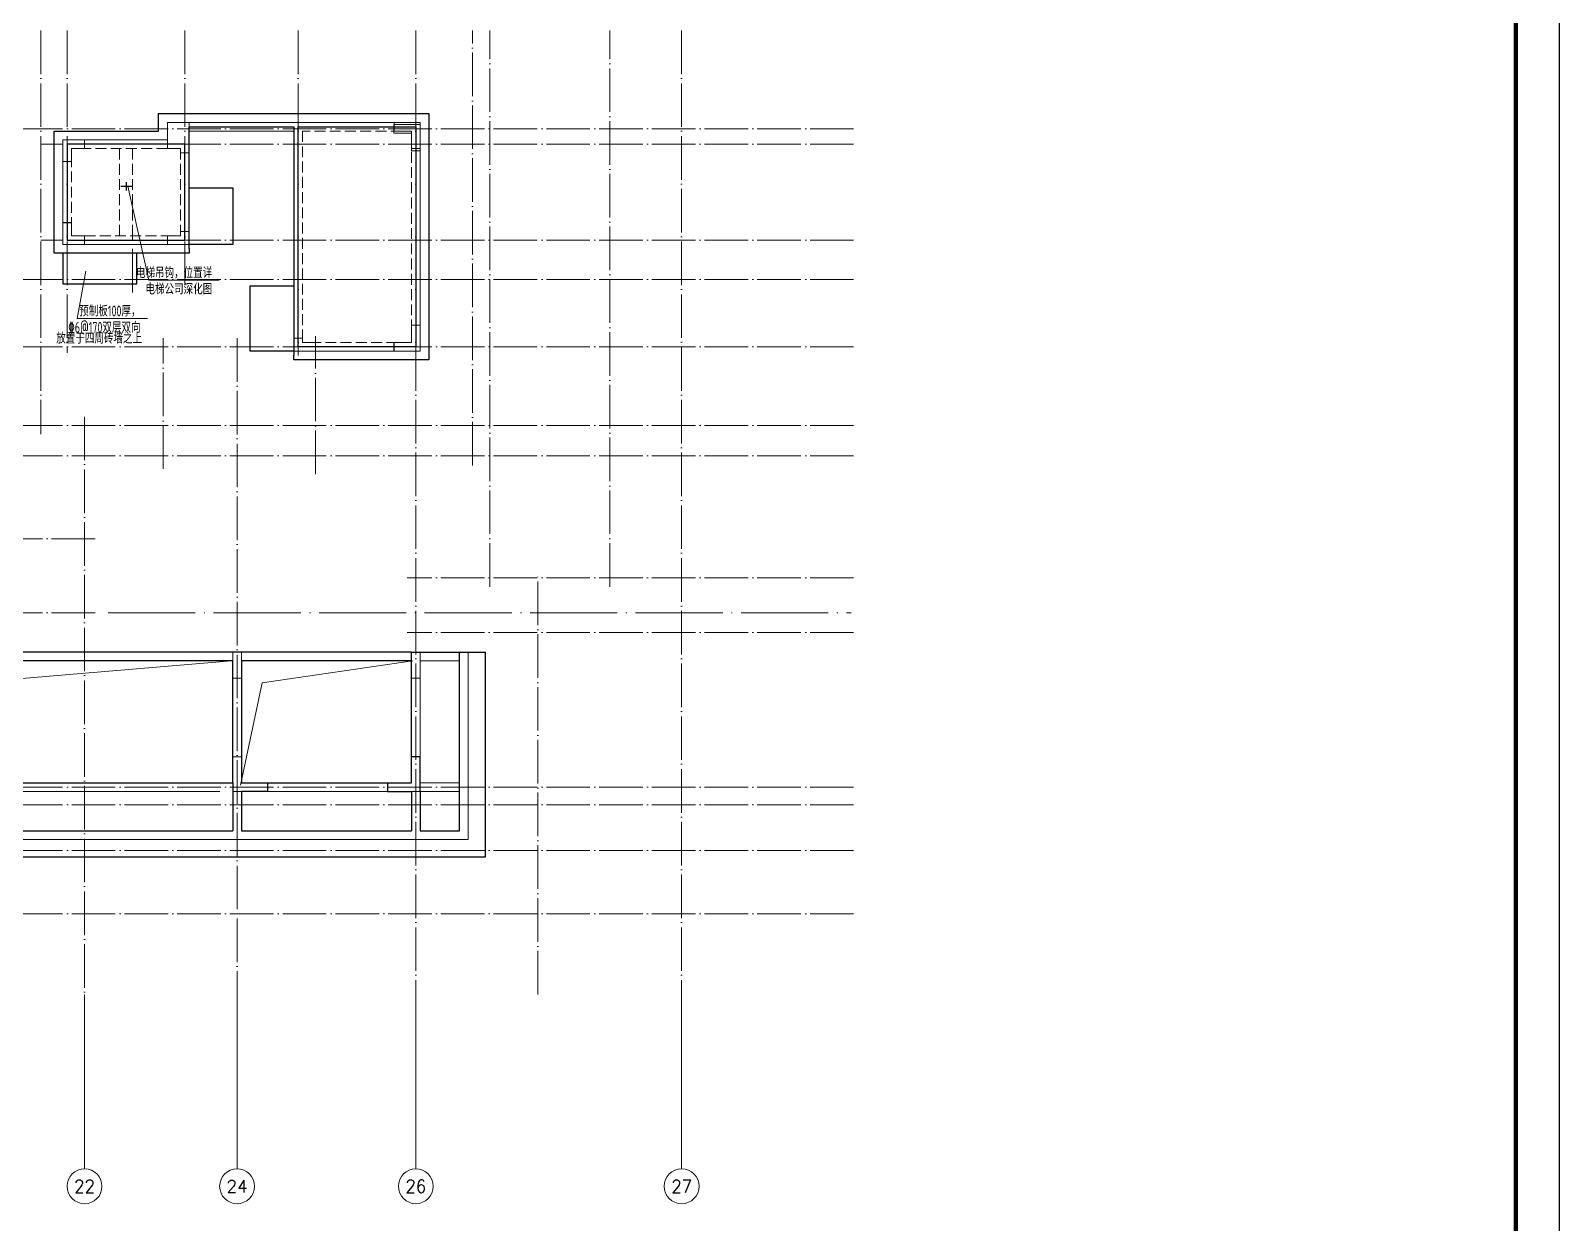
# Model space of a CAD drawing. Extents: x -129922 to 1190196, y -520662 to 139923.
# Drawn here: x 618998 to 654076, y -502817 to -475457 of the extents above; entities that cross this region are included whole.
import ezdxf
from ezdxf.enums import TextEntityAlignment as Align

# ---------------------------------------------------------------- set-up
doc = ezdxf.new("R2010")
doc.units = 0
doc.header["$LTSCALE"] = 1000
doc.header["$MEASUREMENT"] = 0
doc.linetypes.add('DASH', pattern=[0.35, 0.25, -0.1])
doc.linetypes.add('DOTE', pattern=[2.42, 2, -0.2, 0.02, -0.2])
for name, color, linetype, lineweight in [('A-平面-屋面线', 40, 'Continuous', 30), ('A-标注-轴号', 3, 'Continuous', 15), ('A-标注-轴号文字', 7, 'Continuous', 15), ('A-轴线-塔楼', 1, 'DOTE', 9), ('A-轴线-隔墙', 41, 'DOTE', 9), ('S-墙柱-WALL', 6, 'Continuous', 20), ('S-板-BEAM', 4, 'DASH', 20), ('S-板-BEAM-CON', 2, 'Continuous', 20), ('S-板-文字', 7, 'Continuous', 20), ('S-板-楼板负筋文字', 7, 'Continuous', 20), ('S-板-洞口边线', 211, 'Continuous', 20), ('S-轴网-轴线', 1, 'DOTE', 9), ('S-通用-TEXT', 7, 'Continuous', 20)]:
    doc.layers.add(name, color=color, linetype=linetype, lineweight=lineweight)
doc.layers.add('Y-云图图框', color=7, linetype='Continuous')
doc.styles.add('_TCH_AXIS', font='COMPLEX.shx', dxfattribs={"bigfont": 'hztxt.shx'})
doc.styles.add('_YT_Name', font='', dxfattribs={"width": 0.8})
doc.styles.add('_YT_Sign_Text', font='ros.shx', dxfattribs={"width": 0.8, "bigfont": 'hztxt.shx'})
doc.styles.add('BW_Rein', font='tssdeng.shx', dxfattribs={"width": 0.7, "bigfont": 'hztxt.shx'})
doc.styles.add('COMPLEX', font='COMPLEX')
doc.styles.get("Standard").update_dxf_attribs({"font": 'gbenor.shx', "bigfont": 'gbcbig.shx'})
doc.styles.get('_YT_Name').set_extended_font_data('SimHei')

# ---------------------------------------------------------------- blocks, each defined once
blk = doc.blocks.new('ECMCTK_A1_横_单行图名--0')
at = {"color": 4}
blk.add_lwpolyline([(0, 0), (841, 0), (841, 594), (0, 594)], close=True, dxfattribs=at)
at = {"const_width": 1}
blk.add_lwpolyline([(25, 10), (831, 10), (831, 584), (25, 584)], close=True, dxfattribs=at)
at = {"color": 80, "flags": 3}
for tag, height, p in [('YTHQINS', 3, (34.31, 585.5)), ('ECMCKEY', 3, (292.07, 288.23)), ('YTTQINS', 5.62, (848.03, 12.81)), ('YTFRAME', 3, (652.76, 5.84)), ('YTBARCODE_T1', 3, (749.78, 5.95))]:
    blk.add_attdef(tag, text='', height=height, dxfattribs=at).set_placement(p, align=Align.MIDDLE_CENTER)
for tag, height, style, width, p in [('证书编号', 4, '_YT_Sign_Text', 0.8, (708.87, 43.81)), ('审查批准号', 4, '_YT_Sign_Text', 0.8, (761.06, 43.81)), ('工程号', 4, '_YT_Sign_Text', 0.5, (804.08, 44.12)), ('设计单位', 6, '_YT_Name', 0.8, (623.75, 38.6)), ('建设单位', 4, '_YT_Sign_Text', 0.8, (734.96, 36.11)), ('阶段', 4, '_YT_Sign_Text', 0.8, (804.08, 35.81)), ('项目号', 4, '_YT_Sign_Text', 0.5, (822.08, 33.72)), ('项目名称', 4, '_YT_Sign_Text', 0.8, (734.96, 28.11)), ('专业', 4, '_YT_Sign_Text', 0.8, (804.08, 27.31)), ('图纸编号', 4, '_YT_Sign_Text', 0.5, (803.93, 19.36)), ('图纸名称', 4.5, '_YT_Name', 0.8, (735.39, 15.06)), ('出图比例', 4.2, '_YT_Sign_Text', 0.8, (681.82, 11.78)), ('日期', 4, '_YT_Sign_Text', 0.5, (803.88, 12.13)), ('版本号', 4, '_YT_Sign_Text', 0.8, (822.08, 13))]:
    blk.add_attdef(tag, text='', height=height, dxfattribs=dict(style=style, width=width)).set_placement(p, align=Align.CENTER)
at = {"style": '_YT_Sign_Text', "width": 0.8, "flags": 3}
for tag, p, height in [('[审定人]', (590.95, 27.81), 4.1), ('{审定人}', (605.87, 26.45), 6.24), ('[校对人]', (642.23, 27.82), 4.1), ('{校对人}', (658.35, 26.53), 6.24), ('{审核人}', (606.98, 18.44), 6.24), ('[设计人]', (642.47, 20.21), 4.1), ('{设计人}', (658.48, 18.54), 6.24), ('[审核人]', (591.01, 19.76), 4.1), ('{项目负责人}', (608.28, 10.72), 6.24), ('[项目负责人]', (590.78, 12.01), 4.1), ('[专业负责人]', (642.74, 11.77), 4.1), ('{专业负责人}', (658.58, 10.36), 6.24)]:
    blk.add_attdef(tag, p, '', height=height, dxfattribs=at)
at = {"color": 80, "flags": 3}
for tag, p in [('YTQRCODE', (551.04, 11.91)), ('YTBZSIT', (25, 10)), ('EXT_TK_LEFT', (25, 10))]:
    blk.add_attdef(tag, p, '', height=3, dxfattribs=at)
blk = doc.blocks.new('sgfdjhgfjhgkjhgk')
at = {"layer": 'S-墙柱-WALL'}
for points in [[(6293713, -1543307), (6294313, -1543307), (6294313, -1543507), (6293913, -1543507), (6293913, -1543907), (6293713, -1543907)], [(6298413, -1543307), (6298913, -1543307), (6298913, -1543507), (6298613, -1543507), (6298613, -1543607), (6298413, -1543607)], [(6300913, -1543307), (6300413, -1543307), (6300413, -1543507), (6300713, -1543507), (6300713, -1543807), (6300913, -1543807)], [(6323613, -1544007), (6323613, -1543307), (6323113, -1543307), (6323113, -1543907), (6323413, -1543907), (6323413, -1544007)], [(6328913, -1543307), (6328313, -1543307), (6328313, -1543507), (6328713, -1543507), (6328713, -1543907), (6328913, -1543907)], [(6310063, -1543657), (6310563, -1543657), (6310563, -1543857), (6310263, -1543857), (6310263, -1544157), (6310063, -1544157)], [(6312563, -1543657), (6312063, -1543657), (6312063, -1543857), (6312363, -1543857), (6312363, -1544157), (6312563, -1544157)], [(6320913, -1543907), (6320913, -1544207), (6320713, -1544207), (6320713, -1543707), (6321213, -1543707), (6321213, -1543907)], [(6298413, -1545807), (6298913, -1545807), (6298913, -1545607), (6298613, -1545607), (6298613, -1545507), (6298413, -1545507)], [(6300913, -1545807), (6300413, -1545807), (6300413, -1545607), (6300713, -1545607), (6300713, -1545307), (6300913, -1545307)], [(6310063, -1546157), (6310363, -1546157), (6310363, -1545957), (6310263, -1545957), (6310263, -1545657), (6310063, -1545657)], [(6312563, -1546157), (6312263, -1546157), (6312263, -1545957), (6312363, -1545957), (6312363, -1545657), (6312563, -1545657)], [(6320913, -1545907), (6321213, -1545907), (6321213, -1546107), (6320713, -1546107), (6320713, -1545607), (6320913, -1545607)], [(6323413, -1545907), (6323413, -1545807), (6323613, -1545807), (6323613, -1546107), (6323113, -1546107), (6323113, -1545907)], [(6293713, -1548557), (6293713, -1547957), (6293913, -1547957), (6293913, -1548357), (6294313, -1548357), (6294313, -1548557)], [(6328913, -1548557), (6328913, -1547957), (6328713, -1547957), (6328713, -1548357), (6328313, -1548357), (6328313, -1548557)], [(6296613, -1548257), (6296613, -1548557), (6296113, -1548557), (6296113, -1548357), (6296413, -1548357), (6296413, -1548257)], [(6326013, -1548257), (6326013, -1548557), (6326513, -1548557), (6326513, -1548357), (6326213, -1548357), (6326213, -1548257)], [(6293713, -1555457), (6293913, -1555457), (6293913, -1556057), (6293713, -1556057)], [(6297813, -1555457), (6298013, -1555457), (6298013, -1556057), (6297813, -1556057)], [(6304513, -1555457), (6304713, -1555457), (6304713, -1556057), (6304513, -1556057)], [(6311213, -1555457), (6311413, -1555457), (6311413, -1556057), (6311213, -1556057)], [(6318113, -1555457), (6317913, -1555457), (6317913, -1556057), (6318113, -1556057)], [(6324813, -1555457), (6324613, -1555457), (6324613, -1556057), (6324813, -1556057)], [(6328913, -1555457), (6328713, -1555457), (6328713, -1556057), (6328913, -1556057)], [(6293713, -1558657), (6293713, -1557857), (6293913, -1557857), (6293913, -1558457), (6294463, -1558457), (6294463, -1558657)], [(6298013, -1558657), (6298013, -1557857), (6297813, -1557857), (6297813, -1558457), (6297213, -1558457), (6297213, -1558657)], [(6304513, -1558657), (6304513, -1557857), (6304713, -1557857), (6304713, -1558457), (6305213, -1558457), (6305213, -1558657)], [(6311213, -1558657), (6311213, -1557857), (6311413, -1557857), (6311413, -1558457), (6312013, -1558457), (6312013, -1558657)], [(6318113, -1558657), (6318113, -1557857), (6317913, -1557857), (6317913, -1558457), (6317413, -1558457), (6317413, -1558657)], [(6324613, -1558657), (6324613, -1557857), (6324813, -1557857), (6324813, -1558457), (6325413, -1558457), (6325413, -1558657)], [(6328913, -1558657), (6328913, -1557857), (6328713, -1557857), (6328713, -1558457), (6328163, -1558457), (6328163, -1558657)]]:
    blk.add_lwpolyline(points, close=True, dxfattribs=at)
blk = doc.blocks.new('20191016.15220414')
at = {"layer": 'S-板-BEAM', "const_width": 30}
for points in [[(258, 2477), (0, 2477)], [(129, 2577), (129, 2377)]]:
    blk.add_lwpolyline(points, dxfattribs=at)
at = {"layer": 'S-板-楼板负筋文字'}
blk.add_lwpolyline([(160, 2476), (646, 321), (2254, 321)], dxfattribs=at)
at = {"layer": 'S-板-楼板负筋文字', "style": 'BW_Rein', "width": 0.7}
for s, p in [('电梯吊钩，位置详', (2097, 369)), ('电梯公司深化图', (2097, -6))]:
    blk.add_text(s, height=250, dxfattribs=at).set_placement(p, align=Align.RIGHT)
blk = doc.blocks.new('sdgfjhgfjhgkj')
at = {"layer": 'S-板-BEAM'}
for p, q in [((6627291, -1655004), (6627291, -1659854)), ((6629566, -1655004), (6627291, -1655004)), ((6621991, -1655579), (6621991, -1657104)), ((6624191, -1655404), (6622291, -1655404)), ((6624491, -1657404), (6624491, -1655504)), ((6629791, -1659579), (6629791, -1655354)), ((6622291, -1657404), (6624191, -1657404)), ((6627466, -1659854), (6629566, -1659854))]:
    blk.add_line(p, q, dxfattribs=at)
for points in [[(6623091, -1655404), (6623091, -1657404)], [(6623391, -1655404), (6623391, -1657404)]]:
    blk.add_lwpolyline(points, dxfattribs=at)
at = {"layer": 'S-板-BEAM-CON'}
for p, q in [((6624691, -1654804), (6627216, -1654804)), ((6627216, -1654804), (6629566, -1654804)), ((6622291, -1655204), (6624191, -1655204)), ((6627091, -1655004), (6624691, -1655004)), ((6627091, -1659854), (6627091, -1655004)), ((6621791, -1657104), (6621791, -1655579)), ((6624691, -1655504), (6624691, -1657404)), ((6629991, -1655354), (6629991, -1659579)), ((6624191, -1657604), (6622291, -1657604)), ((6629566, -1660054), (6627466, -1660054)), ((6625691, -1666954), (6619191, -1666954)), ((6619191, -1667154), (6625691, -1667154)), ((6629791, -1666954), (6625891, -1666954)), ((6625891, -1667154), (6629791, -1667154)), ((6631091, -1666954), (6629991, -1666954)), ((6629991, -1667154), (6630891, -1667154)), ((6630891, -1669954), (6630891, -1667154)), ((6631091, -1671254), (6631091, -1666954)), ((6625691, -1667454), (6625691, -1669654)), ((6625891, -1669654), (6625891, -1667454)), ((6629791, -1667454), (6629791, -1669654)), ((6629991, -1669654), (6629991, -1667454)), ((6625391, -1669954), (6619191, -1669954)), ((6629491, -1669954), (6625891, -1669954)), ((6630891, -1669954), (6629991, -1669954)), ((6619191, -1670154), (6625391, -1670154)), ((6625691, -1670154), (6625691, -1671054)), ((6625891, -1670154), (6629491, -1670154)), ((6625891, -1671054), (6625891, -1670154)), ((6629791, -1670154), (6629791, -1671054)), ((6629991, -1670154), (6630891, -1670154)), ((6629991, -1671054), (6629991, -1670154)), ((6630891, -1671054), (6630891, -1670154)), ((6619191, -1671054), (6625691, -1671054)), ((6625891, -1671054), (6629791, -1671054)), ((6629991, -1671054), (6630891, -1671054)), ((6593691, -1671254), (6631091, -1671254))]:
    blk.add_line(p, q, dxfattribs=at)
at = {"layer": 'S-通用-TEXT', "ltscale": 0.2}
blk.add_blockref('20191016.15220414', (6623123, -1658745), dxfattribs=at)
blk = doc.blocks.new('sfdhggfjgfjhj')
at = {"layer": 'A-平面-屋面线'}
for p, q in [((6756405, -1671535), (6756405, -1666485)), ((6756405, -1666485), (6759105, -1666485)), ((6759105, -1666485), (6759105, -1671535)), ((6759105, -1671535), (6756405, -1671535)), ((6754905, -1681535), (6754905, -1682635)), ((6755105, -1681735), (6755105, -1682635)), ((6759005, -1681735), (6759005, -1682635)), ((6759205, -1681735), (6759205, -1682635))]:
    blk.add_line(p, q, dxfattribs=at)
for points in [[(6753905, -1669275), (6753905, -1669385), (6750805, -1669385), (6750805, -1666585), (6753205, -1666585), (6753205, -1666185), (6759405, -1666185), (6759405, -1671835), (6756305, -1671835), (6756305, -1671725)], [(6753905, -1669275), (6753905, -1666485), (6756305, -1666485), (6756305, -1671725)], [(6751105, -1669085), (6753805, -1669085), (6753805, -1666885), (6751105, -1666885), (6751105, -1669085)], [(6753905, -1667885), (6754905, -1667885), (6754905, -1669185), (6753905, -1669185)], [(6751005, -1669385), (6751005, -1670085), (6752705, -1670085), (6752705, -1669385)], [(6756305, -1671635), (6755305, -1671635), (6755305, -1670135), (6756305, -1670135)], [(6722505, -1678535), (6722505, -1683235), (6760705, -1683235), (6760705, -1678535)], [(6759005, -1678535), (6722505, -1678535)], [(6754905, -1678735), (6748405, -1678735)], [(6754905, -1681535), (6754905, -1678735)], [(6755105, -1681535), (6759005, -1681535), (6759005, -1678535)], [(6759005, -1678735), (6755105, -1678735)], [(6755105, -1678735), (6755105, -1681535)], [(6759005, -1678535), (6760705, -1678535)], [(6759205, -1682635), (6760105, -1682635), (6760105, -1678535)], [(6759205, -1681735), (6759205, -1681735), (6759205, -1680935), (6759005, -1680935)], [(6748405, -1681535), (6754905, -1681535)], [(6755705, -1681535), (6755705, -1681735), (6755105, -1681735)], [(6758455, -1681535), (6758455, -1681735), (6759005, -1681735)], [(6748405, -1682635), (6754905, -1682635)], [(6755105, -1682635), (6759005, -1682635)]]:
    blk.add_lwpolyline(points, dxfattribs=at)
blk = doc.blocks.new('_AXISO')
blk.add_circle((0, 0), 0.5)
at = {"layer": 'S-板-文字', "style": 'COMPLEX', "width": 1.041667}
blk.add_attdef('A', text='', height=0.56, dxfattribs=at).set_placement((-0.25, -0.28), (0.25, -0.28), align=Align.FIT)
blk = doc.blocks.new('ZHOUWANG3')
at = {"layer": 'A-标注-轴号'}
for p, q in [((122152, 226834), (122152, 222834)), ((125652, 226834), (125652, 222834)), ((129752, 226834), (129752, 222834)), ((135852, 226834), (135852, 222834))]:
    blk.add_line(p, q, dxfattribs=at)
at = {"layer": 'A-轴线-塔楼', "linetype": 'DOTE', "ltscale": 0.5}
for p, q in [((121152, 248942), (121152, 239686)), ((121752, 248942), (121752, 241550)), ((124452, 248942), (124452, 242986)), ((127052, 248942), (127052, 241486)), ((129752, 248942), (129752, 226834)), ((135852, 248942), (135852, 226834)), ((139798, 246686), (85362, 246686)), ((139798, 246336), (121152, 246336)), ((139798, 244136), (121152, 244136)), ((139798, 243236), (85362, 243236)), ((125652, 241886), (125652, 226834)), ((139798, 241686), (85362, 241686)), ((122152, 240086), (122152, 225988)), ((139798, 239886), (85362, 239886)), ((139798, 239186), (85362, 239186)), ((122394, 235586), (101608, 235586)), ((139798, 231586), (85362, 231586)), ((139798, 228686), (85362, 228686))]:
    blk.add_line(p, q, dxfattribs=at)
at = {"layer": 'A-轴线-隔墙', "ltscale": 0.5}
for p, q in [((131052, 238966), (131052, 248942)), ((131452, 236186), (131452, 248942)), ((134202, 236186), (134202, 248942)), ((123252, 242936), (123252, 244336)), ((123952, 238886), (123952, 241886)), ((127452, 238770), (127452, 241936)), ((122394, 237286), (101608, 237286)), ((132552, 226834), (132552, 236486)), ((139798, 236386), (129552, 236386)), ((139798, 235136), (129552, 235136)), ((139798, 231186), (85362, 231186)), ((139798, 230136), (85362, 230136))]:
    blk.add_line(p, q, dxfattribs=at)
at = {"layer": 'A-标注-轴号'}
ref = blk.add_blockref('_AXISO', (122152, 222434), dxfattribs=dict(at, xscale=800, yscale=800, zscale=800))
ref.add_attrib('A', '22', dxfattribs={"layer": 'A-标注-轴号文字', "height": 294.3, "style": '_TCH_AXIS'}).set_placement((121914, 222286), (122390, 222286), align=Align.FIT)
ref = blk.add_blockref('_AXISO', (125652, 222434), dxfattribs=dict(at, xscale=800, yscale=800, zscale=800))
ref.add_attrib('A', '24', dxfattribs={"layer": 'A-标注-轴号文字', "height": 282.2, "style": '_TCH_AXIS'}).set_placement((125410, 222293), (125894, 222293), align=Align.FIT)
ref = blk.add_blockref('_AXISO', (129752, 222434), dxfattribs=dict(at, xscale=800, yscale=800, zscale=800))
ref.add_attrib('A', '26', dxfattribs={"layer": 'A-标注-轴号文字', "height": 294.3, "style": '_TCH_AXIS'}).set_placement((129514, 222286), (129990, 222286), align=Align.FIT)
ref = blk.add_blockref('_AXISO', (135852, 222434), dxfattribs=dict(at, xscale=800, yscale=800, zscale=800))
ref.add_attrib('A', '27', dxfattribs={"layer": 'A-标注-轴号文字', "height": 294.3, "style": '_TCH_AXIS'}).set_placement((135614, 222286), (136090, 222286), align=Align.FIT)

msp = doc.modelspace()

# ---------------------------------------------------------------- linework, layer by layer
at = {"layer": 'S-墙柱-WALL'}
for points in [[(627936.2, -477612.6), (627336.2, -477612.6), (627336.2, -477812.6), (627736.2, -477812.6), (627736.2, -478212.6), (627936.2, -478212.6)], [(619936.2, -478162.6), (619936.2, -478462.6), (619736.2, -478462.6), (619736.2, -477962.6), (620236.2, -477962.6), (620236.2, -478162.6)], [(619936.2, -480162.6), (620236.2, -480162.6), (620236.2, -480362.6), (619736.2, -480362.6), (619736.2, -479862.6), (619936.2, -479862.6)], [(622436.2, -480162.6), (622436.2, -480062.6), (622636.2, -480062.6), (622636.2, -480362.6), (622136.2, -480362.6), (622136.2, -480162.6)], [(627936.2, -482812.6), (627936.2, -482212.6), (627736.2, -482212.6), (627736.2, -482612.6), (627336.2, -482612.6), (627336.2, -482812.6)], [(625036.2, -482512.6), (625036.2, -482812.6), (625536.2, -482812.6), (625536.2, -482612.6), (625236.2, -482612.6), (625236.2, -482512.6)]]:
    msp.add_lwpolyline(points, close=True, dxfattribs=at)
at = {"layer": 'S-板-楼板负筋文字'}
msp.add_lwpolyline([(620266, -480974.1), (620069.4, -482062.5), (621677.6, -482062.5)], dxfattribs=at)
at = {"layer": 'S-板-洞口边线'}
for p, q in [((623611.2, -489912.6), (617615, -490416.4)), ((627761.2, -489912.6), (624315, -490416.4)), ((624315, -490416.4), (623811.2, -492762.6))]:
    msp.add_line(p, q, dxfattribs=at)
at = {"layer": 'S-轴网-轴线'}
msp.add_lwpolyline([(620778, -488812.6), (637822.8, -488812.6)], dxfattribs=at)

# ---------------------------------------------------------------- block references
for name, p in [('ZHOUWANG3', (498084.3, -724399)), ('sfdhggfjgfjhj', (-6131269.1, 1188822.8)), ('sdgfjhgfjhgkj', (-6002054.4, 1177241.6)), ('sgfdjhgfjhgkjhgk', (-5700976.5, 1065744.1))]:
    msp.add_blockref(name, p)
at = {"layer": 'Y-云图图框', "xscale": 100, "yscale": 100, "zscale": 100}
msp.add_blockref('ECMCTK_A1_横_单行图名--0', (569976.1, -519184.2), dxfattribs=at)

# ---------------------------------------------------------------- texts
at = {"layer": 'S-板-楼板负筋文字', "style": 'BW_Rein', "width": 0.7}
for s, p in [('预制板100厚，', (621521, -482014)), ('\x846@170双层双向', (621521, -482389)), ('放置于四周砖墙之上', (621555.7, -482638.1))]:
    msp.add_text(s, height=250, dxfattribs=at).set_placement(p, align=Align.RIGHT)

doc.saveas('drawing.dxf')
